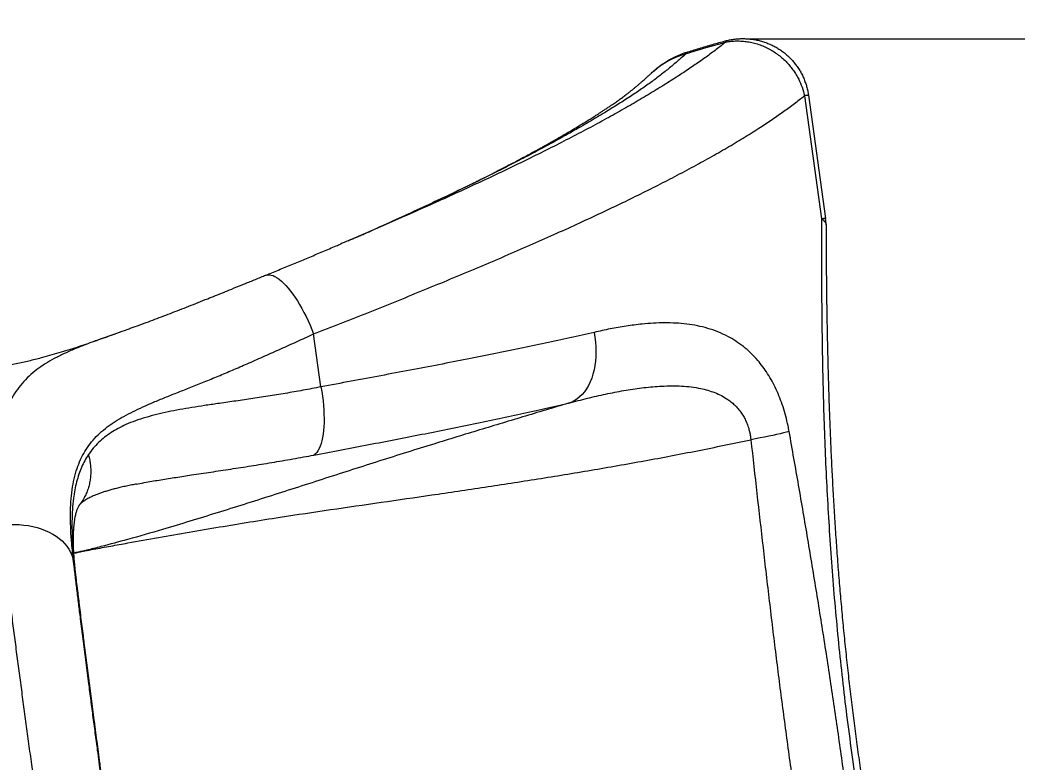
# Model space of a CAD drawing. Header units: millimetres. Extents: x -6104 to 7803, y -6013 to 4803.
# Drawn here: x 2100 to 3140, y 2544 to 3317 of the extents above; entities that cross this region are included whole.
import ezdxf

# ---------------------------------------------------------------- set-up
doc = ezdxf.new("R2010")
doc.units = ezdxf.units.MM
for name, color, linetype in [('DIKOM_ОБЪЕКТ', 7, 'Continuous'), ('DIKOM_РАЗМЕР_ЗОНА', 7, 'Continuous'), ('DIKOM_РАЗМЕР_ОБЪЕКТА', 7, 'Continuous')]:
    doc.layers.add(name, color=color, linetype=linetype)
doc.styles.add('style1', font='arial.ttf', dxfattribs={"width": 0.8})
doc.dimstyles.new('1-50', dxfattribs={"dimtxt": 300, "dimasz": 200, "dimexe": 100, "dimexo": 0, "dimgap": 100, "dimtad": 1, "dimtxsty": 'style1', "dimcen": 200, "dimclrd": 7, "dimclre": 7, "dimclrt": 7, "dimadec": 1, "dimazin": 2, "dimtfac": 1, "dimtmove": 0, "dimatfit": 2, "dimfxl": 0, "dimlwd": 25, "dimlwe": 18, "dimarcsym": 0})

# ---------------------------------------------------------------- blocks, each defined once
blk = doc.blocks.new('*D11')
at = {"layer": 'Defpoints', "color": 0, "transparency": 16777216}
for p in [(2860.7, 3297.7), (2853.9, -3146.5), (6088, -3146.5)]:
    blk.add_point(p, dxfattribs=at)
at = {"layer": 'DIKOM_РАЗМЕР_ОБЪЕКТА', "color": 7, "lineweight": 18, "transparency": 16777216}
for p, q in [((2860.7, 3297.7), (6188, 3297.7)), ((2853.9, -3146.5), (6188, -3146.5))]:
    blk.add_line(p, q, dxfattribs=at)
at = {"layer": 'DIKOM_РАЗМЕР_ОБЪЕКТА', "color": 7, "lineweight": 25, "transparency": 16777216}
blk.add_line((6088, 3097.7), (6088, -2946.5), dxfattribs=at)
at = {"layer": 'DIKOM_РАЗМЕР_ОБЪЕКТА', "color": 7, "transparency": 16777216}
for points in [[(6054.6, 3097.7), (6121.3, 3097.7), (6088, 3297.7)], [(6054.6, -2946.5), (6121.3, -2946.5), (6088, -3146.5)]]:
    blk.add_solid(points, dxfattribs=at)
at = {"layer": 'DIKOM_РАЗМЕР_ОБЪЕКТА', "color": 7, "transparency": 16777216, "insert": (5834.8, 129.2), "char_height": 300, "attachment_point": 5, "rotation": 90, "style": 'style1'}
blk.add_mtext('6450', dxfattribs=at)
blk = doc.blocks.new('*D13')
at = {"layer": 'Defpoints', "color": 0, "transparency": 16777216}
for p in [(2913.4, 4802.5), (7702.7, 4802.5), (3095.2, -4640)]:
    blk.add_point(p, dxfattribs=at)
at = {"layer": 'DIKOM_РАЗМЕР_ЗОНА', "color": 7, "lineweight": 18, "transparency": 16777216}
for p, q in [((2913.4, 4802.5), (7802.7, 4802.5)), ((3095.2, -4640), (7802.7, -4640))]:
    blk.add_line(p, q, dxfattribs=at)
at = {"layer": 'DIKOM_РАЗМЕР_ЗОНА', "color": 7, "lineweight": 25, "transparency": 16777216}
blk.add_line((7702.7, -4440), (7702.7, 4602.5), dxfattribs=at)
at = {"layer": 'DIKOM_РАЗМЕР_ЗОНА', "color": 7, "transparency": 16777216}
for points in [[(7669.4, 4602.5), (7736.1, 4602.5), (7702.7, 4802.5)], [(7669.4, -4440), (7736.1, -4440), (7702.7, -4640)]]:
    blk.add_solid(points, dxfattribs=at)
at = {"layer": 'DIKOM_РАЗМЕР_ЗОНА', "color": 7, "transparency": 16777216, "insert": (7449.6, 71.5), "char_height": 300, "attachment_point": 5, "rotation": 90, "style": 'style1'}
blk.add_mtext('9450', dxfattribs=at)

msp = doc.modelspace()

# ---------------------------------------------------------------- linework, layer by layer
at = {"layer": 'DIKOM_ОБЪЕКТ', "color": 7, "linetype": 'Continuous', "lineweight": 15}
for p, q in [((2794.971, 3282.617), (2795.01, 3282.63)), ((2759.945, 3263.401), (2760.296, 3263.737)), ((2918.039, 3238.445), (2935.9, 3110.061)), ((2922.235, 3238.921), (2940.096, 3110.537)), ((2413.806, 2934.932), (2406.138, 2990.054)), ((2221.549, 2833.622), (2222.733, 2833.844)), ((2157.791, 2738.663), (2155.815, 2752.863)), ((2157.978, 2737.343), (2157.791, 2738.663))]:
    msp.add_line(p, q, dxfattribs=at)
at = {"layer": 'DIKOM_ОБЪЕКТ', "color": 7, "linetype": 'Continuous', "lineweight": 15, "flags": 128}
for points in [[(2795.01, 3282.63), (2795.01, 3282.63), (2815.422, 3288.862), (2836.043, 3294.449)], [(2760.296, 3263.737), (2761.505, 3264.894), (2767.352, 3269.531), (2773.62, 3273.628), (2778.648, 3276.379), (2783.859, 3278.788), (2789.328, 3280.87), (2794.939, 3282.568), (2794.939, 3282.568), (2794.939, 3282.568)], [(2935.9, 3110.061), (2937.509, 3108.909), (2938.788, 3107.72), (2939.728, 3106.503), (2940.322, 3105.265), (2940.566, 3104.016), (2940.572, 3103.78)], [(2356.166, 3051.232), (2356.608, 3051.396), (2358.232, 3051.757), (2359.977, 3051.791), (2361.837, 3051.497), (2363.8, 3050.877), (2365.858, 3049.933), (2368, 3048.671), (2370.216, 3047.098), (2372.494, 3045.22), (2374.823, 3043.047), (2377.191, 3040.591), (2379.586, 3037.863), (2381.997, 3034.877), (2384.411, 3031.648), (2386.817, 3028.193), (2389.201, 3024.528), (2391.552, 3020.673), (2393.859, 3016.645), (2396.11, 3012.466), (2398.293, 3008.157), (2400.398, 3003.739), (2402.413, 2999.234), (2404.33, 2994.664), (2406.138, 2990.054)], [(2698.566, 2991.72), (2699.448, 2986.666), (2700.083, 2981.603), (2700.467, 2976.56), (2700.598, 2971.563), (2700.476, 2966.64), (2700.101, 2961.817), (2699.476, 2957.121), (2698.603, 2952.576), (2697.487, 2948.207), (2696.135, 2944.038), (2694.553, 2940.091), (2692.751, 2936.388), (2690.738, 2932.948), (2688.524, 2929.791), (2686.122, 2926.933), (2683.545, 2924.389), (2680.807, 2922.174), (2677.922, 2920.299), (2674.906, 2918.775)], [(2413.806, 2934.932), (2414.648, 2930.057), (2415.367, 2925.188), (2415.962, 2920.349), (2416.428, 2915.566), (2416.763, 2910.861), (2416.966, 2906.259), (2417.036, 2901.782), (2416.971, 2897.453), (2416.774, 2893.293), (2416.444, 2889.323), (2415.983, 2885.564), (2415.394, 2882.034), (2414.679, 2878.75), (2413.842, 2875.73), (2412.888, 2872.987), (2411.82, 2870.537), (2410.645, 2868.391), (2409.368, 2866.56), (2407.996, 2865.052), (2406.535, 2863.877)], [(2902.132, 2888.325), (2899.283, 2887.608), (2896.124, 2886.849), (2892.674, 2886.052), (2888.951, 2885.221), (2884.976, 2884.361), (2880.771, 2883.476), (2876.36, 2882.573), (2871.765, 2881.654), (2867.014, 2880.727), (2862.132, 2879.795)], [(2079.221, 2790.617), (2084.169, 2791.163), (2089.128, 2791.467), (2094.074, 2791.526), (2098.982, 2791.341), (2103.827, 2790.913), (2108.584, 2790.243), (2113.23, 2789.336), (2117.74, 2788.195), (2122.092, 2786.827), (2126.265, 2785.238), (2130.236, 2783.437), (2133.986, 2781.432), (2137.496, 2779.234), (2140.748, 2776.854), (2143.725, 2774.304), (2146.414, 2771.596), (2148.799, 2768.745), (2150.869, 2765.765), (2152.614, 2762.671), (2154.024, 2759.478), (2155.093, 2756.203), (2155.815, 2752.863)]]:
    msp.add_lwpolyline(points, dxfattribs=at)
at = {"layer": 'DIKOM_ОБЪЕКТ', "color": 7, "linetype": 'Continuous', "lineweight": 15}
for centre, radius, start, end in [((2838.323, 3295.247), 2.416, 168.802954, 199.290134), ((2926.755, 3180.395), 58.7, 94.415644, 98.538378), ((2944.597, 3052.169), 58.541, 94.410048, 98.543973), ((2890.572, 3103.648), 50, 0.158976, 7.919946)]:
    msp.add_arc(centre, radius, start, end, dxfattribs=at)
for points, knots in [([(2835.963, 3295.691), (2837.222, 3296.005), (2840.04, 3296.709), (2844.507, 3297.427), (2849.328, 3297.912), (2854.191, 3298.061), (2859.046, 3297.882), (2863.826, 3297.372), (2868.52, 3296.546), (2873.132, 3295.41), (2877.681, 3293.953), (2882.127, 3292.183), (2886.391, 3290.128), (2890.456, 3287.811), (2894.327, 3285.244), (2898.037, 3282.403), (2901.566, 3279.294), (2904.848, 3275.969), (2907.861, 3272.463), (2910.608, 3268.794), (2913.116, 3264.929), (2915.375, 3260.868), (2917.346, 3256.677), (2919.014, 3252.391), (2920.396, 3248.028), (2921.459, 3243.55), (2922.066, 3240.497), (2922.232, 3238.935), (2922.234, 3238.915)], [0, 0, 0, 0, 0.03333211, 0.0746021, 0.11609708, 0.15776416, 0.19948496, 0.24082185, 0.28116829, 0.3218428, 0.36275448, 0.40379532, 0.44469752, 0.48426757, 0.52391564, 0.56393776, 0.60422963, 0.64464439, 0.68387335, 0.72289198, 0.76232976, 0.80214563, 0.84218648, 0.88122562, 0.92022272, 0.95964755, 0.99947847, 1, 1, 1, 1]), ([(2836.043, 3294.449), (2832.783, 3291.87), (2826.264, 3286.711), (2815.546, 3278.84), (2804.193, 3270.877), (2791.412, 3262.285), (2777.203, 3253.089), (2761.41, 3243.275), (2744.858, 3233.378), (2727.535, 3223.397), (2709.245, 3213.228), (2689.981, 3202.871), (2669.784, 3192.333), (2648.844, 3181.708), (2627.2, 3171.005), (2605.11, 3160.339), (2582.614, 3149.716), (2559.757, 3139.136), (2536.329, 3128.488), (2512.381, 3117.777), (2487.668, 3106.899), (2467.695, 3098.192), (2455.725, 3093.058), (2452.48, 3091.666)], [0, 0, 0, 0, 0.04173414, 0.08346902, 0.12536067, 0.16725357, 0.21765201, 0.26808947, 0.3185328, 0.36895594, 0.41934237, 0.47111113, 0.52292475, 0.5747528, 0.62656559, 0.67833337, 0.7284809, 0.77867039, 0.82887311, 0.87906153, 0.92920856, 0.98081382, 1, 1, 1, 1]), ([(2794.861, 3283.644), (2799.292, 3285.041), (2808.432, 3287.922), (2821.956, 3291.868), (2831.226, 3294.488), (2835.779, 3295.632), (2835.964, 3295.678)], [0, 0, 0, 0, 0.32541676, 0.67118401, 0.98665529, 1, 1, 1, 1]), ([(2836.043, 3294.449), (2837.882, 3294.748), (2841.561, 3295.348), (2847.236, 3295.659), (2852.995, 3295.518), (2858.825, 3294.867), (2864.625, 3293.712), (2870.413, 3292.039), (2876.121, 3289.839), (2881.531, 3287.198), (2886.558, 3284.203), (2891.242, 3280.895), (2895.697, 3277.183), (2899.748, 3273.219), (2903.36, 3269.101), (2906.574, 3264.854), (2909.493, 3260.35), (2912.664, 3254.537), (2915.808, 3247.274), (2917.291, 3241.405), (2918.039, 3238.445)], [0, 0, 0, 0, 0.05254811, 0.10509475, 0.15915119, 0.21320823, 0.26778225, 0.32235488, 0.37866603, 0.43497506, 0.48621235, 0.53745011, 0.59014012, 0.64282896, 0.69031787, 0.73780736, 0.78644736, 0.83508713, 0.91682512, 1, 1, 1, 1]), ([(2794.939, 3282.568), (2792.095, 3280.066), (2786.409, 3275.067), (2777.476, 3267.526), (2768.034, 3259.941), (2757.911, 3252.296), (2746.891, 3244.579), (2735.125, 3236.804), (2722.909, 3228.984), (2709.125, 3220.448), (2693.644, 3211.187), (2676.312, 3201.191), (2658.283, 3191.144), (2639.567, 3181.051), (2619.451, 3170.521), (2597.884, 3159.548), (2574.82, 3148.129), (2551.074, 3136.668), (2526.711, 3125.177), (2501.696, 3113.652), (2483.666, 3105.451), (2473.828, 3101.069), (2472.695, 3100.565)], [0, 0, 0, 0, 0.04433298, 0.08859639, 0.13277109, 0.17686633, 0.22092645, 0.26498369, 0.30901268, 0.35299944, 0.40822065, 0.46334034, 0.51834227, 0.57321637, 0.62797863, 0.68899257, 0.74989709, 0.81067459, 0.87130432, 0.93177793, 0.99214303, 1, 1, 1, 1]), ([(2761.757, 3265.094), (2762.962, 3266.124), (2765.552, 3268.337), (2769.725, 3271.393), (2774.155, 3274.276), (2778.662, 3276.849), (2783.29, 3279.175), (2788.114, 3281.275), (2791.894, 3282.741), (2794.082, 3283.454), (2794.573, 3283.614)], [0, 0, 0, 0, 0.12534096, 0.26938375, 0.40861828, 0.54317895, 0.67955454, 0.81803278, 0.95912669, 1, 1, 1, 1]), ([(2794.971, 3282.617), (2794.873, 3283.1), (2794.75, 3283.711), (2794.829, 3283.693), (2794.846, 3283.69)], [0, 0, 0, 0, 0.79037331, 1, 1, 1, 1]), ([(2794.939, 3282.568), (2794.954, 3282.582), (2794.972, 3282.601), (2794.971, 3282.614), (2794.971, 3282.617)], [0, 0, 0, 0, 0.77856108, 1, 1, 1, 1]), ([(2501.095, 3113.404), (2501.534, 3113.605), (2504.38, 3114.906), (2509.717, 3117.368), (2516.917, 3120.706), (2523.81, 3123.923), (2530.15, 3126.901), (2535.936, 3129.635), (2541.18, 3132.127), (2545.889, 3134.376), (2550.072, 3136.384), (2553.735, 3138.15), (2556.889, 3139.676), (2559.728, 3141.055), (2562.784, 3142.543), (2566.427, 3144.325), (2570.715, 3146.432), (2575.267, 3148.681), (2581.104, 3151.583), (2588.131, 3155.106), (2596.447, 3159.322), (2604.969, 3163.695), (2613.704, 3168.235), (2620.441, 3171.788), (2625.055, 3174.244), (2627.455, 3175.528), (2629.572, 3176.665), (2631.549, 3177.732), (2633.678, 3178.883), (2636.241, 3180.276), (2639.249, 3181.919), (2642.443, 3183.675), (2645.507, 3185.371), (2648.26, 3186.905), (2650.644, 3188.239), (2652.667, 3189.378), (2654.764, 3190.563), (2656.949, 3191.803), (2659.316, 3193.154), (2661.755, 3194.554), (2664.574, 3196.18), (2667.973, 3198.157), (2672.583, 3200.862), (2678.161, 3204.176), (2684.357, 3207.921), (2689.796, 3211.263), (2694.519, 3214.209), (2698.599, 3216.785), (2702.46, 3219.254), (2705.859, 3221.454), (2708.952, 3223.478), (2711.933, 3225.447), (2714.964, 3227.473), (2718.36, 3229.767), (2721.974, 3232.248), (2725.645, 3234.831), (2729.159, 3237.382), (2731.836, 3239.399), (2733.781, 3240.9), (2734.847, 3241.732), (2735.824, 3242.502), (2736.854, 3243.322), (2738.041, 3244.277), (2739.325, 3245.323), (2740.625, 3246.394), (2741.876, 3247.437), (2743.08, 3248.451), (2744.252, 3249.447), (2745.4, 3250.433), (2746.535, 3251.415), (2747.659, 3252.396), (2748.801, 3253.399), (2750.076, 3254.528), (2751.644, 3255.927), (2753.568, 3257.658), (2755.858, 3259.739), (2758.125, 3261.813), (2759.627, 3263.201), (2760.255, 3263.781)], [0, 0, 0, 0, 0.0035893, 0.02322811, 0.04363731, 0.06270863, 0.0803789, 0.096646, 0.11150868, 0.12496417, 0.13701174, 0.14765097, 0.15688096, 0.16472289, 0.17286397, 0.18420807, 0.19744247, 0.21163557, 0.22567591, 0.25104519, 0.27690964, 0.30412157, 0.33275727, 0.3621649, 0.37120505, 0.37933526, 0.38654313, 0.39282971, 0.39964991, 0.40852899, 0.4194652, 0.43114364, 0.44225764, 0.4521158, 0.46071934, 0.4680697, 0.47416747, 0.48371846, 0.49219591, 0.50048952, 0.51105546, 0.52403227, 0.53928061, 0.5642912, 0.58964164, 0.61392317, 0.63139345, 0.64914748, 0.66626837, 0.68185401, 0.69435793, 0.70810589, 0.72283227, 0.73669296, 0.75685036, 0.77678833, 0.79634045, 0.81896075, 0.82728986, 0.8342114, 0.83990257, 0.84641016, 0.85432459, 0.86326865, 0.87199552, 0.8804069, 0.88850471, 0.89634467, 0.90407636, 0.91170943, 0.91924495, 0.92668375, 0.93463667, 0.9444796, 0.95687458, 0.97140128, 0.98805883, 1, 1, 1, 1]), ([(2759.925, 3263.423), (2760.366, 3263.86), (2760.849, 3264.339), (2761.373, 3264.773), (2761.419, 3264.811)], [0, 0, 0, 0, 0.91178921, 1, 1, 1, 1]), ([(2406.138, 2990.054), (2415.759, 2993.802), (2435.008, 3001.302), (2463.362, 3012.538), (2491.302, 3023.747), (2518.748, 3034.905), (2545.939, 3046.101), (2572.831, 3057.326), (2599.381, 3068.589), (2625.296, 3079.778), (2650.525, 3090.887), (2674.805, 3101.813), (2698.131, 3112.558), (2720.515, 3123.122), (2742.148, 3133.605), (2762.994, 3143.998), (2783.216, 3154.396), (2802.766, 3164.795), (2821.602, 3175.189), (2839.514, 3185.483), (2856.466, 3195.672), (2871.525, 3205.184), (2884.865, 3214.04), (2896.654, 3222.257), (2907.798, 3230.405), (2914.626, 3235.765), (2918.039, 3238.445)], [0, 0, 0, 0, 0.04213594, 0.08430703, 0.12649015, 0.1686612, 0.2107973, 0.25416515, 0.29757138, 0.3409905, 0.38439665, 0.42776452, 0.46992505, 0.51212029, 0.55432761, 0.59652304, 0.63868346, 0.68206928, 0.72549308, 0.76892976, 0.81235376, 0.8557395, 0.89174666, 0.92775366, 0.96387682, 1, 1, 1, 1]), ([(2935.9, 3110.061), (2935.857, 3098.148), (2935.772, 3074.321), (2935.858, 3038.308), (2936.147, 3002.064), (2936.687, 2965.58), (2937.506, 2928.874), (2938.638, 2891.963), (2940.115, 2854.863), (2941.964, 2817.589), (2944.206, 2780.212), (2946.862, 2742.753), (2949.959, 2705.232), (2953.504, 2667.667), (2957.507, 2630.09), (2962.033, 2592.043), (2967.115, 2553.548), (2972.768, 2514.63), (2978.918, 2475.802), (2985.869, 2435.264), (2993.703, 2393.058), (3002.469, 2349.235), (3011.785, 2305.645), (3021.608, 2262.333), (3031.959, 2219.058), (3042.808, 2175.84), (3054.097, 2132.685), (3065.697, 2089.88), (3077.53, 2047.414), (3085.559, 2019.415), (3089.573, 2005.419)], [0, 0, 0, 0, 0.03297277, 0.0659486, 0.09892096, 0.13202015, 0.16512295, 0.19822155, 0.23144116, 0.26467006, 0.29789817, 0.331117, 0.36434186, 0.39757669, 0.43081132, 0.46403576, 0.49854547, 0.53306694, 0.56758853, 0.60209843, 0.64150122, 0.68092748, 0.72036299, 0.75979231, 0.79919759, 0.83934336, 0.87950824, 0.91968171, 0.95985073, 1, 1, 1, 1]), ([(2442.142, 3087.215), (2442.17, 3087.227), (2443.13, 3087.639), (2444.854, 3088.378), (2447.161, 3089.371), (2449.224, 3090.261), (2451.397, 3091.2), (2453.871, 3092.274), (2456.417, 3093.382), (2458.712, 3094.385), (2460.836, 3095.315), (2462.94, 3096.239), (2465.029, 3097.159), (2466.837, 3097.958), (2468.413, 3098.656), (2469.91, 3099.321), (2471.277, 3099.928), (2472.413, 3100.434), (2472.765, 3100.591), (2472.725, 3100.571), (2472.712, 3100.564)], [0, 0, 0, 0, 0.00242501, 0.08494169, 0.15442817, 0.20963218, 0.27123598, 0.35268226, 0.43717152, 0.5069704, 0.56647942, 0.6360522, 0.70575574, 0.76525275, 0.80938515, 0.85537821, 0.91448311, 0.94777, 0.98278839, 1, 1, 1, 1]), ([(2940.564, 3103.78), (2940.584, 3097.817), (2940.63, 3083.78), (2940.781, 3061.639), (2941.01, 3037.409), (2941.332, 3013.453), (2941.75, 2989.725), (2942.265, 2966.231), (2942.887, 2942.758), (2943.621, 2919.33), (2944.47, 2895.968), (2945.436, 2872.695), (2946.526, 2849.532), (2947.74, 2826.499), (2949.082, 2803.613), (2950.554, 2780.892), (2952.156, 2758.35), (2953.892, 2736.004), (2955.764, 2713.855), (2957.78, 2691.785), (2959.946, 2669.717), (2962.268, 2647.603), (2964.743, 2625.509), (2967.367, 2603.46), (2970.144, 2581.451), (2973.071, 2559.48), (2976.15, 2537.567), (2979.382, 2515.696), (2982.769, 2493.833), (2986.317, 2471.934), (2990.025, 2450.005), (2993.885, 2428.077), (2997.892, 2406.187), (3002.04, 2384.362), (3006.337, 2362.551), (3010.787, 2340.711), (3015.399, 2318.796), (3020.164, 2296.823), (3025.081, 2274.788), (3030.147, 2252.687), (3035.359, 2230.515), (3040.714, 2208.268), (3046.21, 2185.942), (3051.843, 2163.532), (3057.609, 2141.034), (3063.505, 2118.446), (3069.528, 2095.763), (3075.672, 2072.977), (3081.935, 2050.094), (3087.517, 2029.913), (3091.025, 2017.403), (3092.395, 2012.515)], [0, 0, 0, 0, 0.01669006, 0.03928127, 0.06166473, 0.08396494, 0.10556356, 0.12710026, 0.14855721, 0.16991687, 0.19116293, 0.21228001, 0.23325373, 0.25407124, 0.27472061, 0.29519116, 0.3154736, 0.33555954, 0.35544165, 0.37514286, 0.39497824, 0.41483316, 0.43464706, 0.45442628, 0.47417716, 0.49390602, 0.51362159, 0.5332658, 0.55294702, 0.5727134, 0.59253997, 0.61240132, 0.63227179, 0.65211789, 0.67193398, 0.69190944, 0.71198783, 0.73217703, 0.75248483, 0.77291909, 0.79348735, 0.81419703, 0.83505568, 0.85607071, 0.87724894, 0.89859748, 0.92012302, 0.94183201, 0.96374144, 0.98583332, 1, 1, 1, 1]), ([(2452.48, 3091.666), (2447.043, 3089.317), (2440.936, 3086.679), (2434.673, 3084.023), (2433.986, 3083.732)], [0, 0, 0, 0, 0.8901936, 1, 1, 1, 1]), ([(2356.126, 3051.249), (2357.669, 3051.88), (2363.941, 3054.443), (2374.788, 3058.897), (2388.604, 3064.607), (2402.232, 3070.302), (2415.968, 3076.079), (2426.602, 3080.577), (2432.683, 3083.173), (2434.11, 3083.782)], [0, 0, 0, 0, 0.05787426, 0.23520476, 0.41075703, 0.58474263, 0.75946173, 0.9435604, 1, 1, 1, 1]), ([(2189.742, 2986.939), (2189.856, 2986.98), (2193.538, 2988.308), (2200.835, 2990.897), (2210.895, 2994.495), (2220.33, 2997.902), (2229.217, 3001.165), (2238.324, 3004.555), (2247.446, 3007.997), (2256.74, 3011.546), (2266.208, 3015.205), (2275.854, 3018.974), (2285.68, 3022.853), (2294.96, 3026.554), (2303.727, 3030.079), (2312.066, 3033.453), (2321.368, 3037.218), (2331.564, 3041.353), (2342.604, 3045.844), (2350.797, 3049.183), (2355.333, 3051.042), (2356.114, 3051.362)], [0, 0, 0, 0, 0.0023687, 0.07670483, 0.14795922, 0.20379743, 0.26345424, 0.32019015, 0.37699258, 0.43391014, 0.49099743, 0.54830999, 0.60590284, 0.66383249, 0.70939728, 0.75664058, 0.80536136, 0.86580565, 0.92649275, 0.98735504, 1, 1, 1, 1]), ([(2902.132, 2888.325), (2901.753, 2890.352), (2900.741, 2895.767), (2898.656, 2904.43), (2895.777, 2914.154), (2892.427, 2923.5), (2888.621, 2932.425), (2884.362, 2940.838), (2879.695, 2948.721), (2874.693, 2955.997), (2868.862, 2963.312), (2862.117, 2970.42), (2854.42, 2977.114), (2846.407, 2982.847), (2837.559, 2988.008), (2827.839, 2992.453), (2817.236, 2996.079), (2806.387, 2998.719), (2795.284, 3000.485), (2783.939, 3001.473), (2772.368, 3001.746), (2760.627, 3001.374), (2747.295, 3000.315), (2732.297, 2998.388), (2715.594, 2995.492), (2704.241, 2992.977), (2698.566, 2991.72)], [0, 0, 0, 0, 0.017781551, 0.047496415, 0.077351754, 0.10721335, 0.136936947, 0.167188726, 0.19755369, 0.22794237, 0.258226087, 0.297744438, 0.337397301, 0.377096306, 0.416677965, 0.464503432, 0.512427423, 0.560389645, 0.60826671, 0.656682757, 0.705141694, 0.753614866, 0.802049216, 0.868018197, 0.934019458, 1, 1, 1, 1]), ([(2016.914, 2949.03), (2020.01, 2949.208), (2028.19, 2949.678), (2041.285, 2950.837), (2056.015, 2952.48), (2070.257, 2954.486), (2084.102, 2956.831), (2097.624, 2959.511), (2110.881, 2962.51), (2126.105, 2966.361), (2143.159, 2971.229), (2161.826, 2977.142), (2179.799, 2983.288), (2191.898, 2987.585), (2197.963, 2989.849), (2198.339, 2989.989)], [0, 0, 0, 0, 0.04924499, 0.13012713, 0.20794677, 0.28346956, 0.35735163, 0.43013622, 0.50225142, 0.57401677, 0.68178017, 0.78856804, 0.8928709, 0.99337059, 1, 1, 1, 1]), ([(2189.751, 2986.916), (2187.015, 2985.936), (2179.752, 2983.337), (2168.904, 2979.275), (2156.981, 2974.525), (2145.864, 2969.623), (2135.519, 2964.443), (2126.063, 2958.945), (2117.285, 2952.895), (2109.224, 2946.146), (2101.931, 2938.59), (2095.511, 2930.232), (2089.981, 2920.978), (2085.34, 2910.781), (2081.603, 2899.669), (2078.759, 2887.607), (2076.775, 2874.61), (2075.708, 2861.773), (2075.329, 2849.333), (2075.432, 2837.503), (2075.957, 2825.181), (2076.829, 2813.189), (2077.921, 2801.67), (2078.787, 2794.303), (2079.221, 2790.617)], [0, 0, 0, 0, 0.02780187, 0.07379781, 0.11973696, 0.16735684, 0.21502691, 0.26270137, 0.31032741, 0.36101902, 0.41173897, 0.46242707, 0.51428412, 0.56617637, 0.618031, 0.67014577, 0.72229879, 0.77441392, 0.81455561, 0.85473071, 0.89490719, 0.93505057, 0.96750857, 1, 1, 1, 1]), ([(2155.815, 2752.863), (2155.443, 2756.041), (2154.699, 2762.4), (2153.659, 2773.417), (2152.81, 2785.808), (2152.438, 2799.293), (2152.721, 2812.279), (2153.763, 2824.686), (2155.649, 2836.458), (2158.366, 2847.192), (2161.908, 2856.908), (2166.215, 2865.686), (2171.444, 2873.857), (2177.65, 2881.406), (2184.837, 2888.384), (2192.75, 2894.65), (2201.311, 2900.319), (2210.415, 2905.526), (2220.203, 2910.48), (2230.744, 2915.317), (2242.026, 2920.132), (2254.024, 2925.012), (2266.574, 2929.989), (2279.841, 2935.221), (2293.806, 2940.823), (2308.446, 2946.841), (2323.495, 2953.183), (2339.073, 2959.965), (2355.188, 2967.119), (2371.858, 2974.554), (2388.828, 2982.186), (2400.37, 2987.432), (2406.138, 2990.054)], [0, 0, 0, 0, 0.0220505, 0.04412325, 0.07864196, 0.11318397, 0.14769767, 0.18327188, 0.21887898, 0.25444875, 0.28760944, 0.32080033, 0.35396193, 0.38819668, 0.42246276, 0.45670307, 0.48880656, 0.52094456, 0.5530876, 0.58519848, 0.61827597, 0.65138389, 0.68449146, 0.71756873, 0.75225557, 0.78697939, 0.82170272, 0.85638929, 0.89227327, 0.92819367, 0.96411521, 1, 1, 1, 1]), ([(2698.566, 2991.72), (2690.273, 2989.83), (2673.68, 2986.048), (2647.826, 2980.435), (2621.312, 2974.854), (2594.118, 2969.301), (2565.995, 2963.708), (2536.935, 2958.056), (2506.956, 2952.329), (2476.406, 2946.572), (2445.388, 2940.784), (2424.33, 2936.882), (2413.806, 2934.932)], [0, 0, 0, 0, 0.09831238, 0.19671729, 0.29515308, 0.39355813, 0.49187128, 0.59342905, 0.69508816, 0.79678198, 0.89844172, 1, 1, 1, 1]), ([(2160.838, 1915.473), (2160.738, 1915.446), (2159.632, 1915.145), (2157.463, 1914.873), (2154.396, 1914.682), (2151.382, 1914.83), (2148.466, 1915.255), (2145.675, 1915.942), (2143.037, 1916.861), (2140.579, 1917.975), (2138.325, 1919.243), (2136.292, 1920.62), (2134.488, 1922.059), (2132.909, 1923.519), (2131.539, 1924.964), (2130.358, 1926.376), (2129.337, 1927.741), (2128.452, 1929.061), (2127.675, 1930.344), (2126.983, 1931.606), (2126.355, 1932.866), (2125.771, 1934.155), (2125.208, 1935.519), (2124.636, 1937.042), (2124.004, 1938.897), (2123.255, 1941.34), (2122.461, 1944.227), (2121.646, 1947.447), (2120.856, 1950.765), (2120.05, 1954.325), (2119.213, 1958.179), (2118.363, 1962.231), (2117.492, 1966.51), (2116.592, 1971.045), (2115.662, 1975.84), (2114.701, 1980.898), (2113.706, 1986.224), (2112.678, 1991.826), (2111.618, 1997.686), (2110.526, 2003.811), (2109.402, 2010.194), (2108.244, 2016.853), (2107.052, 2023.777), (2105.83, 2030.948), (2104.582, 2038.34), (2103.31, 2045.951), (2102.008, 2053.799), (2100.677, 2061.897), (2099.315, 2070.245), (2097.926, 2078.816), (2096.511, 2087.613), (2095.069, 2096.638), (2093.602, 2105.878), (2092.113, 2115.312), (2090.603, 2124.937), (2089.072, 2134.758), (2087.517, 2144.784), (2085.942, 2154.989), (2084.353, 2165.345), (2082.752, 2175.834), (2081.133, 2186.485), (2079.498, 2197.302), (2077.844, 2208.288), (2076.179, 2219.407), (2074.501, 2230.661), (2072.809, 2242.053), (2071.106, 2253.578), (2069.395, 2265.202), (2067.678, 2276.915), (2065.957, 2288.709), (2064.228, 2300.604), (2062.494, 2312.583), (2060.758, 2324.626), (2059.021, 2336.717), (2057.288, 2348.835), (2055.557, 2360.988), (2053.826, 2373.188), (2052.091, 2385.46), (2050.355, 2397.796), (2048.619, 2410.178), (2046.885, 2422.59), (2045.156, 2435.016), (2043.435, 2447.438), (2041.724, 2459.838), (2040.024, 2472.198), (2038.34, 2484.502), (2036.672, 2496.735), (2035.022, 2508.883), (2033.391, 2520.956), (2031.77, 2532.988), (2030.16, 2545), (2028.561, 2556.984), (2026.977, 2568.905), (2025.413, 2580.726), (2023.874, 2592.413), (2022.362, 2603.955), (2020.871, 2615.384), (2019.402, 2626.707), (2017.954, 2637.921), (2016.532, 2648.998), (2015.134, 2659.941), (2013.761, 2670.75), (2012.415, 2681.412), (2011.098, 2691.903), (2009.81, 2702.226), (2008.551, 2712.394), (2007.318, 2722.407), (2006.118, 2732.229), (2004.953, 2741.827), (2003.827, 2751.182), (2002.734, 2760.333), (2001.674, 2769.287), (2000.647, 2778.045), (1999.656, 2786.576), (1998.702, 2794.882), (1997.783, 2802.965), (1996.899, 2810.827), (1996.056, 2818.433), (1995.253, 2825.786), (1994.488, 2832.887), (1993.76, 2839.757), (1993.072, 2846.372), (1992.426, 2852.714), (1991.824, 2858.757), (1991.263, 2864.535), (1990.742, 2870.056), (1990.261, 2875.33), (1989.822, 2880.329), (1989.425, 2885.058), (1989.071, 2889.525), (1988.759, 2893.735), (1988.49, 2897.687), (1988.266, 2901.391), (1988.085, 2904.874), (1987.952, 2908.189), (1987.87, 2911.421), (1987.86, 2914.388), (1987.929, 2916.961), (1988.059, 2919.029), (1988.225, 2920.731), (1988.428, 2922.239), (1988.683, 2923.716), (1989.001, 2925.195), (1989.397, 2926.706), (1989.888, 2928.272), (1990.497, 2929.91), (1991.251, 2931.633), (1992.18, 2933.44), (1993.313, 2935.317), (1994.673, 2937.236), (1996.278, 2939.157), (1998.131, 2941.027), (2000.22, 2942.793), (2002.524, 2944.404), (2005.014, 2945.818), (2007.747, 2947.04), (2010.686, 2948.022), (2013.78, 2948.669), (2015.868, 2948.97), (2016.905, 2948.984), (2016.911, 2948.984)], [0, 0, 0, 0, 0.00020678, 0.0022859, 0.00432568, 0.00632929, 0.00829925, 0.01023759, 0.01214473, 0.01402004, 0.01586204, 0.01766916, 0.01944347, 0.02119421, 0.02294053, 0.02470671, 0.02652435, 0.02843711, 0.0304974, 0.0327684, 0.03532925, 0.03828484, 0.04178463, 0.04606318, 0.05154523, 0.05921155, 0.06961414, 0.07856345, 0.08697951, 0.09589443, 0.10441287, 0.11267032, 0.12083469, 0.12892755, 0.13695328, 0.14493438, 0.15288854, 0.16083054, 0.16877371, 0.17664697, 0.18452379, 0.19242422, 0.2003318, 0.20822435, 0.21608221, 0.22388748, 0.23167432, 0.23952623, 0.24736502, 0.25519845, 0.26303434, 0.27087795, 0.27873703, 0.28658397, 0.29439111, 0.30222871, 0.31008197, 0.31793488, 0.3257679, 0.33356574, 0.34133966, 0.34917747, 0.35700183, 0.36482038, 0.37264086, 0.38046847, 0.38831075, 0.39616117, 0.40396014, 0.41177127, 0.41959211, 0.42741551, 0.43523175, 0.44303328, 0.4508236, 0.4585758, 0.46634775, 0.47414803, 0.4819714, 0.48981252, 0.49766576, 0.50552567, 0.51338607, 0.52123981, 0.52908156, 0.53690571, 0.54470713, 0.55248086, 0.56022785, 0.56798645, 0.57579512, 0.5836331, 0.59148428, 0.59932969, 0.60714993, 0.61492912, 0.62269567, 0.63051207, 0.63831927, 0.64612477, 0.65393505, 0.66175624, 0.66959705, 0.67742272, 0.68522831, 0.69307518, 0.70094318, 0.70881072, 0.71665201, 0.72444746, 0.7322156, 0.74005695, 0.7478882, 0.7557171, 0.76355041, 0.77139431, 0.77925675, 0.78714455, 0.7949593, 0.80281999, 0.81070879, 0.81860806, 0.826497, 0.8343565, 0.84215273, 0.85007789, 0.85800741, 0.86595107, 0.87392228, 0.88193688, 0.89001409, 0.89817556, 0.90636664, 0.9147325, 0.92334417, 0.9323628, 0.94221656, 0.95034498, 0.95612407, 0.96017142, 0.96356226, 0.96643343, 0.9689246, 0.97114112, 0.97316489, 0.97506142, 0.97688467, 0.97867876, 0.98047159, 0.98228306, 0.9841265, 0.98600278, 0.98790532, 0.9898257, 0.99175683, 0.99369381, 0.99582937, 0.99792938, 0.99998857, 1, 1, 1, 1]), ([(2160.815, 1915.56), (2160.751, 1915.518), (2160.508, 1915.359), (2159.947, 1916.001), (2159.131, 1917.532), (2158.169, 1920.083), (2157.081, 1923.555), (2155.879, 1927.923), (2154.565, 1933.149), (2153.147, 1939.19), (2151.615, 1946.082), (2149.957, 1953.887), (2148.171, 1962.63), (2146.259, 1972.321), (2144.242, 1982.853), (2142.143, 1994.099), (2139.969, 2006.02), (2137.727, 2018.567), (2135.401, 2031.828), (2132.971, 2045.912), (2130.438, 2060.826), (2127.803, 2076.565), (2125.097, 2092.954), (2122.352, 2109.79), (2119.573, 2127.032), (2116.768, 2144.631), (2113.915, 2162.723), (2110.991, 2181.454), (2108, 2200.815), (2104.943, 2220.788), (2101.858, 2241.145), (2098.779, 2261.651), (2095.712, 2282.267), (2092.662, 2302.95), (2089.605, 2323.856), (2086.519, 2345.147), (2083.408, 2366.799), (2080.279, 2388.784), (2077.166, 2410.848), (2073.949, 2433.859), (2070.639, 2457.781), (2067.247, 2482.558), (2063.882, 2507.397), (2060.554, 2532.236), (2057.272, 2557.009), (2054.229, 2580.238), (2051.419, 2601.922), (2048.833, 2622.089), (2046.316, 2641.929), (2043.85, 2661.59), (2041.44, 2681.027), (2039.094, 2700.2), (2036.839, 2718.883), (2034.7, 2736.856), (2032.678, 2754.104), (2030.772, 2770.629), (2028.965, 2786.572), (2027.245, 2802.049), (2025.618, 2817.011), (2024.09, 2831.418), (2022.68, 2845.099), (2021.401, 2857.908), (2020.255, 2869.844), (2019.237, 2880.918), (2018.339, 2891.218), (2017.556, 2900.812), (2016.893, 2909.653), (2016.356, 2917.704), (2015.949, 2924.867), (2015.675, 2931.067), (2015.53, 2936.317), (2015.511, 2940.648), (2015.62, 2944.093), (2015.854, 2946.694), (2016.234, 2948.309), (2016.592, 2949.032), (2016.859, 2948.915), (2016.912, 2948.891)], [0, 0, 0, 0, 0.00477587, 0.01798216, 0.03156734, 0.04516508, 0.05876287, 0.07234813, 0.08557468, 0.09881266, 0.11205061, 0.12527711, 0.13888911, 0.15251366, 0.16613822, 0.17975023, 0.19297789, 0.20621699, 0.21945612, 0.23268381, 0.24629614, 0.25992092, 0.2735457, 0.28715803, 0.30036854, 0.31359049, 0.32681239, 0.34002289, 0.35361599, 0.36722162, 0.38082721, 0.39442032, 0.40763203, 0.42085513, 0.43407824, 0.44728994, 0.46088525, 0.47449303, 0.48810081, 0.50169609, 0.5169789, 0.53227045, 0.54755324, 0.56316607, 0.57878827, 0.59440108, 0.60763005, 0.62087041, 0.63411082, 0.64733977, 0.66095316, 0.67457905, 0.68820498, 0.70181839, 0.71502465, 0.72824229, 0.74145997, 0.7546662, 0.76825477, 0.78185576, 0.79545675, 0.80904528, 0.82227317, 0.83551259, 0.848752, 0.86197992, 0.87559404, 0.88922064, 0.90284733, 0.91646153, 0.92968488, 0.94291979, 0.95615455, 0.96937779, 0.9829873, 0.99660928, 1, 1, 1, 1]), ([(2413.806, 2934.932), (2407.53, 2933.72), (2394.974, 2931.294), (2376.543, 2928.068), (2358.334, 2925.094), (2340.438, 2922.383), (2322.915, 2919.851), (2306.892, 2917.569), (2292.314, 2915.444), (2279.103, 2913.399), (2266.389, 2911.233), (2254.076, 2908.854), (2242.224, 2906.175), (2230.886, 2903.111), (2220.231, 2899.626), (2210.73, 2895.819), (2202.318, 2891.703), (2194.897, 2887.328), (2188.03, 2882.442), (2181.773, 2876.985), (2176.084, 2870.984), (2172.855, 2866.518), (2171.241, 2864.285)], [0, 0, 0, 0, 0.05658551, 0.1132064, 0.16979281, 0.22765368, 0.28555146, 0.34341349, 0.39167398, 0.43997769, 0.48827751, 0.53653235, 0.58639857, 0.63632853, 0.68624815, 0.73610106, 0.77954879, 0.82302238, 0.86646716, 0.91096777, 0.95550017, 1, 1, 1, 1]), ([(2674.906, 2918.775), (2681.292, 2920.423), (2694.074, 2923.722), (2713.084, 2928.028), (2731.976, 2931.638), (2750.71, 2934.325), (2766.555, 2935.684), (2779.564, 2936.086), (2789.813, 2935.869), (2799.954, 2935.002), (2809.107, 2933.502), (2817.278, 2931.491), (2824.481, 2929.071), (2831.475, 2925.922), (2837.388, 2922.405), (2842.253, 2918.753), (2846.157, 2915.22), (2850.089, 2910.891), (2853.468, 2906.173), (2856.251, 2901.159), (2858.319, 2896.47), (2859.873, 2891.885), (2860.968, 2887.517), (2861.703, 2883.606), (2861.995, 2881.011), (2862.132, 2879.795)], [0, 0, 0, 0, 0.08850897, 0.17714503, 0.26575527, 0.35425646, 0.44265313, 0.49236944, 0.54214739, 0.59188245, 0.64154111, 0.678686, 0.71594107, 0.75311758, 0.79015545, 0.81411759, 0.83811507, 0.86204913, 0.89185206, 0.91251805, 0.93324448, 0.95389937, 0.96988664, 0.985874, 1, 1, 1, 1]), ([(2674.906, 2918.775), (2658.995, 2914.007), (2627.173, 2904.471), (2579.309, 2890.024), (2528.559, 2874.553), (2474.99, 2857.725), (2418.599, 2839.583), (2362.109, 2821.386), (2305.445, 2803.459), (2255.477, 2788.202), (2215.103, 2776.547), (2191.126, 2770.089), (2176.856, 2766.419), (2170.756, 2764.882), (2167.129, 2763.984), (2165.928, 2763.687), (2165.841, 2763.666)], [0, 0, 0, 0, 0.0945726, 0.18914956, 0.28372098, 0.39495429, 0.5062066, 0.61746942, 0.72872693, 0.83996474, 0.9105451, 0.96427474, 0.97907755, 0.99307196, 0.99950039, 1, 1, 1, 1]), ([(2406.535, 2863.877), (2416.143, 2865.695), (2435.368, 2869.331), (2463.704, 2874.733), (2491.628, 2880.109), (2519.048, 2885.463), (2546.229, 2890.864), (2573.111, 2896.328), (2599.654, 2901.876), (2625.51, 2907.459), (2650.697, 2913.08), (2666.839, 2916.877), (2674.906, 2918.775)], [0, 0, 0, 0, 0.09830293, 0.19669791, 0.29512228, 0.39351367, 0.49181406, 0.59338171, 0.69505238, 0.7967587, 0.89843075, 1, 1, 1, 1]), ([(2996.627, 2208.728), (2994.668, 2227.935), (2990.75, 2266.348), (2984.552, 2323.97), (2978.056, 2381.591), (2971.239, 2438.761), (2964.066, 2495.464), (2956.487, 2551.702), (2948.397, 2607.891), (2939.847, 2664.063), (2930.898, 2720.197), (2921.595, 2776.3), (2912.013, 2832.346), (2905.426, 2869.665), (2902.132, 2888.325)], [0, 0, 0, 0, 0.08449462, 0.1689889, 0.25351413, 0.33803858, 0.42062998, 0.50322068, 0.58589432, 0.66856903, 0.75140894, 0.83424958, 0.91712464, 1, 1, 1, 1]), ([(2165.841, 2763.666), (2165.917, 2763.68), (2166.518, 2763.791), (2170.155, 2764.46), (2179.658, 2766.21), (2194.537, 2768.94), (2217.101, 2773.055), (2244.373, 2777.947), (2276.277, 2783.518), (2308.018, 2788.898), (2339.634, 2794.081), (2378.228, 2800.17), (2423.834, 2807.006), (2476.495, 2814.634), (2530.052, 2822.312), (2584.57, 2830.339), (2640.011, 2838.907), (2695.531, 2847.996), (2751.086, 2857.75), (2806.643, 2868.197), (2843.637, 2875.929), (2862.132, 2879.795)], [0, 0, 0, 0, 0.000317766, 0.002525817, 0.0152769, 0.040284401, 0.06529216, 0.110843359, 0.156407208, 0.201987943, 0.247575226, 0.293145906, 0.369329485, 0.44551448, 0.521698603, 0.601407255, 0.681134844, 0.760866092, 0.840590616, 0.92030196, 1, 1, 1, 1]), ([(2862.132, 2879.795), (2866.329, 2842.382), (2872.624, 2786.263), (2881.321, 2711.456), (2888.09, 2655.56), (2895.182, 2599.887), (2902.65, 2544.436), (2910.575, 2489.039), (2918.984, 2433.156), (2927.83, 2376.799), (2940.11, 2301.004), (2949.554, 2244.211), (2955.85, 2206.346)], [0, 0, 0, 0, 0.16609514, 0.24914926, 0.33220283, 0.41442091, 0.49663826, 0.57891325, 0.66118919, 0.74588556, 0.83058256, 1, 1, 1, 1]), ([(2171.241, 2864.285), (2169.93, 2862.185), (2167.307, 2857.983), (2164.034, 2851.108), (2161.208, 2843.768), (2158.881, 2835.917), (2157.025, 2827.575), (2155.511, 2818.013), (2154.469, 2807.102), (2154.007, 2794.734), (2154.147, 2781.681), (2154.856, 2767.95), (2156.049, 2753.611), (2157.21, 2743.645), (2157.791, 2738.663)], [0, 0, 0, 0, 0.07159774, 0.14323906, 0.2148379, 0.28794798, 0.36110059, 0.43421449, 0.52729787, 0.62045711, 0.71355274, 0.80901016, 0.90453143, 1, 1, 1, 1]), ([(2171.241, 2864.285), (2171.293, 2864.097), (2171.82, 2862.196), (2172.649, 2858.558), (2173.42, 2853.32), (2173.753, 2848.048), (2173.639, 2842.76), (2173.065, 2837.542), (2172.025, 2832.379), (2170.505, 2827.331), (2168.537, 2822.478), (2166.116, 2817.929), (2164.111, 2814.685), (2162.786, 2813.053), (2162.528, 2812.736)], [0, 0, 0, 0, 0.01030612, 0.10381948, 0.19733529, 0.29336453, 0.38939689, 0.48633728, 0.58327384, 0.68302882, 0.78278162, 0.87971891, 0.97665833, 1, 1, 1, 1]), ([(2222.733, 2833.844), (2225.683, 2834.405), (2233.534, 2835.897), (2246.863, 2838.122), (2262.597, 2840.616), (2279.951, 2843.236), (2298.956, 2846.08), (2319.68, 2849.223), (2340.855, 2852.522), (2362.424, 2856.031), (2384.304, 2859.761), (2399.129, 2862.506), (2406.535, 2863.877)], [0, 0, 0, 0, 0.05504974, 0.14651905, 0.23800256, 0.32942314, 0.44103965, 0.55282996, 0.6647096, 0.77658909, 0.88838191, 1, 1, 1, 1]), ([(2221.543, 2833.658), (2219.906, 2833.344), (2216.243, 2832.642), (2210.89, 2831.52), (2205.476, 2830.307), (2200.437, 2829.084), (2195.755, 2827.852), (2191.422, 2826.614), (2187.427, 2825.372), (2183.757, 2824.128), (2180.52, 2822.931), (2177.632, 2821.769), (2175.051, 2820.641), (2172.662, 2819.499), (2170.516, 2818.375), (2168.637, 2817.292), (2167.009, 2816.258), (2165.599, 2815.264), (2164.594, 2814.478), (2163.775, 2813.776), (2163.374, 2813.403), (2162.741, 2812.784), (2162.225, 2812.215), (2161.93, 2811.888)], [0, 0, 0, 0, 0.04453334, 0.09963703, 0.15358158, 0.20646209, 0.25838761, 0.30948213, 0.35988838, 0.40977029, 0.45931548, 0.50346501, 0.54926345, 0.59767169, 0.64619525, 0.69518269, 0.74509654, 0.79655908, 0.85046446, 0.88352759, 0.9192801, 0.95367428, 1, 1, 1, 1]), ([(2162.544, 2812.724), (2162.315, 2812.417), (2161.947, 2811.924), (2161.525, 2811.308), (2161.325, 2811.003), (2160.955, 2810.405), (2160.493, 2809.569), (2159.901, 2808.328), (2159.295, 2806.846), (2158.74, 2805.265), (2158.189, 2803.418), (2157.667, 2801.366), (2157.153, 2798.964), (2156.674, 2796.247), (2156.245, 2793.214), (2155.88, 2789.866), (2155.591, 2786.205), (2155.39, 2782.235), (2155.291, 2778.13), (2155.289, 2773.846), (2155.38, 2769.319), (2155.577, 2764.369), (2155.89, 2759.019), (2156.319, 2753.328), (2156.875, 2747.286), (2157.432, 2741.941), (2157.846, 2738.537), (2157.992, 2737.331)], [0, 0, 0, 0, 0.03079992, 0.04960219, 0.07254481, 0.09494599, 0.14859565, 0.19659047, 0.24123319, 0.28865753, 0.3271273, 0.36789257, 0.4088859, 0.45023511, 0.49202416, 0.53430165, 0.57708562, 0.62036845, 0.66411897, 0.70339692, 0.74478676, 0.78849696, 0.83325884, 0.87907586, 0.9259223, 0.97375809, 1, 1, 1, 1]), ([(2079.221, 2790.617), (2079.868, 2785.351), (2081.162, 2774.813), (2083.228, 2758.26), (2085.381, 2741.202), (2087.645, 2723.445), (2090.018, 2705.009), (2092.5, 2685.905), (2095.06, 2666.351), (2097.669, 2646.575), (2100.319, 2626.62), (2103.004, 2606.527), (2105.743, 2586.146), (2108.557, 2565.316), (2111.444, 2544.059), (2114.4, 2522.402), (2117.39, 2500.592), (2120.382, 2478.874), (2123.369, 2457.283), (2126.346, 2435.854), (2129.335, 2414.429), (2132.36, 2392.845), (2135.416, 2371.134), (2138.497, 2349.333), (2141.57, 2327.695), (2144.598, 2306.476), (2147.577, 2285.701), (2150.504, 2265.39), (2153.404, 2245.378), (2156.3, 2225.513), (2159.185, 2205.841), (2162.056, 2186.401), (2164.879, 2167.421), (2167.803, 2147.919), (2170.81, 2128.052), (2173.89, 2107.905), (2175.866, 2095.175), (2176.854, 2088.812)], [0, 0, 0, 0, 0.027715709, 0.055455444, 0.08319523, 0.110911103, 0.139431999, 0.167979195, 0.196526346, 0.225047344, 0.252759028, 0.280494729, 0.308230546, 0.335942289, 0.364457135, 0.392998067, 0.421538912, 0.450053647, 0.477790855, 0.505552249, 0.533313502, 0.561050814, 0.589595476, 0.618166101, 0.646736883, 0.67528154, 0.702989995, 0.730722468, 0.758454704, 0.786163232, 0.814675087, 0.84321316, 0.871751191, 0.900263076, 0.933501851, 0.966761304, 1, 1, 1, 1]), ([(2165.841, 2763.666), (2165.755, 2763.649), (2162.399, 2762.988), (2159.03, 2762.338), (2155.748, 2761.704)], [0, 0, 0, 0, 0.02573646, 1, 1, 1, 1]), ([(2155.769, 2761.353), (2155.892, 2761.381), (2159.153, 2762.104), (2162.506, 2762.888), (2165.738, 2763.642), (2165.841, 2763.666)], [0, 0, 0, 0, 0.0364623, 0.96912313, 1, 1, 1, 1]), ([(2240.307, 2145.519), (2239.433, 2151.022), (2237.685, 2162.033), (2234.959, 2179.459), (2232.062, 2198.169), (2228.983, 2218.278), (2225.725, 2239.784), (2222.657, 2260.246), (2219.803, 2279.452), (2217.177, 2297.248), (2214.529, 2315.319), (2211.602, 2335.441), (2208.394, 2357.668), (2204.912, 2382.009), (2201.695, 2404.688), (2198.752, 2425.595), (2196.085, 2444.673), (2193.434, 2463.759), (2190.548, 2484.682), (2187.44, 2507.391), (2184.131, 2531.783), (2181.134, 2554.084), (2178.44, 2574.297), (2176.037, 2592.471), (2173.686, 2610.384), (2171.169, 2629.732), (2168.51, 2650.366), (2165.745, 2672.081), (2163.302, 2691.51), (2161.158, 2708.773), (2159.288, 2724.006), (2157.496, 2738.777), (2156.375, 2748.169), (2155.815, 2752.863)], [0, 0, 0, 0, 0.03323752, 0.06649566, 0.09973331, 0.13668409, 0.17366337, 0.21061413, 0.23912799, 0.26766765, 0.2962075, 0.32472123, 0.36170873, 0.39872454, 0.43571185, 0.46425581, 0.4928261, 0.52139633, 0.54994042, 0.58689764, 0.62388316, 0.66084047, 0.68935864, 0.71790274, 0.7464469, 0.77496486, 0.81192279, 0.84890929, 0.88586725, 0.91438747, 0.94293373, 0.97147993, 1, 1, 1, 1]), ([(2157.791, 2738.663), (2158.543, 2732.431), (2160.049, 2719.961), (2162.486, 2700.187), (2164.849, 2681.264), (2167.114, 2663.349), (2169.246, 2646.648), (2171.443, 2629.583), (2173.925, 2610.478), (2176.71, 2589.242), (2179.813, 2565.826), (2182.752, 2543.858), (2185.501, 2523.483), (2188.04, 2504.795), (2190.611, 2486.002), (2193.466, 2465.285), (2196.607, 2442.654), (2200.036, 2418.175), (2203.218, 2395.642), (2206.144, 2375.092), (2208.806, 2356.515), (2211.462, 2338.105), (2214.366, 2318.108), (2217.511, 2296.639), (2220.876, 2273.867), (2223.942, 2253.321), (2226.713, 2234.924), (2229.196, 2218.563), (2231.637, 2202.619), (2233.986, 2187.405), (2236.248, 2172.878), (2237.686, 2163.752), (2238.405, 2159.189)], [0, 0, 0, 0, 0.03872299, 0.07747579, 0.11619877, 0.14608078, 0.17599012, 0.20589943, 0.23578139, 0.27450498, 0.31325839, 0.35198201, 0.38186385, 0.41177305, 0.4416822, 0.47156408, 0.51030336, 0.54907248, 0.58781178, 0.61770651, 0.64762863, 0.67755091, 0.70744561, 0.74618102, 0.78494608, 0.8236815, 0.85357338, 0.88349285, 0.91341217, 0.94330398, 0.97165208, 1, 1, 1, 1]), ([(2157.979, 2737.342), (2158.278, 2734.857), (2158.93, 2729.434), (2159.977, 2720.824), (2161.11, 2711.568), (2162.276, 2702.113), (2163.472, 2692.484), (2164.695, 2682.7), (2165.944, 2672.776), (2167.218, 2662.712), (2168.52, 2652.494), (2169.851, 2642.102), (2171.214, 2631.53), (2172.604, 2620.791), (2174.021, 2609.909), (2175.461, 2598.912), (2176.919, 2587.828), (2178.392, 2576.684), (2179.877, 2565.501), (2181.379, 2554.254), (2182.899, 2542.911), (2184.442, 2531.457), (2186.003, 2519.916), (2187.579, 2508.314), (2189.169, 2496.663), (2190.77, 2484.977), (2192.382, 2473.269), (2194.001, 2461.552), (2195.626, 2449.844), (2197.259, 2438.127), (2198.897, 2426.419), (2200.541, 2414.724), (2202.184, 2403.079), (2203.827, 2391.482), (2205.472, 2379.927), (2207.117, 2368.412), (2208.764, 2356.936), (2210.412, 2345.493), (2212.062, 2334.094), (2213.705, 2322.79), (2215.338, 2311.6), (2216.96, 2300.536), (2218.575, 2289.571), (2220.18, 2278.715), (2221.776, 2267.978), (2223.359, 2257.371), (2224.929, 2246.902), (2226.485, 2236.582), (2228.023, 2226.432), (2229.54, 2216.468), (2231.04, 2206.671), (2232.526, 2197.017), (2233.998, 2187.498), (2235.454, 2178.146), (2236.868, 2169.113), (2237.784, 2163.308), (2238.23, 2160.48)], [0, 0, 0, 0, 0.01571224, 0.03427567, 0.05287653, 0.07149188, 0.09009351, 0.10865663, 0.1271588, 0.14560694, 0.1640449, 0.18255243, 0.20115551, 0.21982421, 0.23852771, 0.25723324, 0.27590124, 0.29450097, 0.31300295, 0.33140495, 0.34990951, 0.36850889, 0.3871315, 0.4057699, 0.42441725, 0.4430658, 0.46170697, 0.48033423, 0.49894154, 0.5174919, 0.53615601, 0.5547576, 0.57331611, 0.59185136, 0.61038375, 0.62892946, 0.64750542, 0.66613152, 0.68482745, 0.70354853, 0.72210836, 0.74068071, 0.75926252, 0.77785088, 0.79644216, 0.81503172, 0.83361574, 0.85219086, 0.87075397, 0.88923294, 0.90766966, 0.92622509, 0.94486323, 0.96354728, 0.9822392, 1, 1, 1, 1])]:
    msp.add_open_spline(points, degree=3, knots=knots, dxfattribs=at)

# ---------------------------------------------------------------- dimensions: what is measured, and where the dimension line sits
at = {"layer": 'DIKOM_РАЗМЕР_ЗОНА'}
dim = msp.add_linear_dim(base=(7702.738, 4802.534), p1=(3095.2, -4639.996), p2=(2913.385, 4802.534), angle=90, text='9450', dimstyle='1-50', dxfattribs=at)
dim.commit()
dim.dimension.update_dxf_attribs({"geometry": '*D13', "text_midpoint": (7702.738, 71.467), "dimtype": 160})
at = {"layer": 'DIKOM_РАЗМЕР_ОБЪЕКТА'}
dim = msp.add_linear_dim(base=(6087.96, -3146.528), p1=(2860.711, 3297.686), p2=(2853.893, -3146.528), angle=90, text='6450', dimstyle='1-50', dxfattribs=at)
dim.commit()
dim.dimension.update_dxf_attribs({"geometry": '*D11', "text_midpoint": (6087.96, 129.249), "dimtype": 160})

doc.saveas('drawing.dxf')
